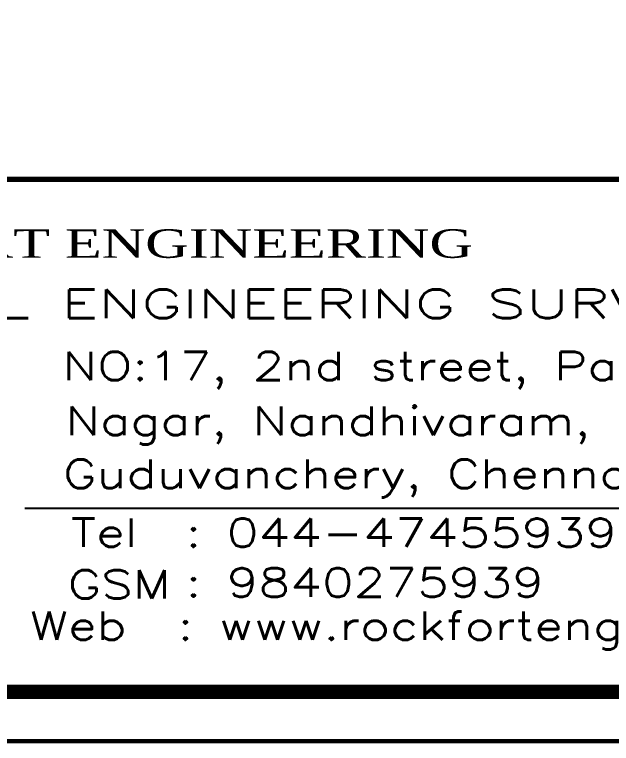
# Model space of a CAD drawing. Header units: metres. Extents: x 420822 to 421453, y 1458172 to 1458620.
# Drawn here: x 421395.03 to 421426.48, y 1458172.28 to 1458210.67 of the extents above; entities that cross this region are included whole.
import ezdxf

# ---------------------------------------------------------------- set-up
doc = ezdxf.new("R2010")
doc.units = ezdxf.units.M
doc.header["$MEASUREMENT"] = 0
doc.layers.add('TITLE', color=86, linetype='CONTINUOUS')
doc.layers.add('TITLE1', color=222, linetype='CONTINUOUS')
doc.styles.add('DU', font='dutcheb.ttf', dxfattribs={"width": 1.1})
doc.styles.add('ROMANS', font='romans')

msp = doc.modelspace()

# ---------------------------------------------------------------- linework, layer by layer
at = {"layer": 'TITLE', "color": 8, "const_width": 0.2297}
msp.add_lwpolyline([(420822.3963, 1458172.3963), (421453.1463, 1458172.3963), (421453.1463, 1458620.1463), (420822.3963, 1458620.1463)], close=True, dxfattribs=at)
at = {"layer": 'TITLE', "color": 12, "const_width": 0.75}
msp.add_lwpolyline([(420825, 1458175), (421450.5426, 1458175), (421450.5426, 1458617.5426), (420825, 1458617.5426)], close=True, dxfattribs=at)
at = {"layer": 'TITLE1', "color": 4}
msp.add_line((421395.5695, 1458184.6803, 135.5594), (421430.655, 1458184.6803, 135.5594), dxfattribs=at)
at = {"layer": 'TITLE1', "color": 190, "const_width": 0.2727, "elevation": 135.5594}
msp.add_lwpolyline([(421373.9678, 1458201.9933), (421450.5426, 1458201.9933)], dxfattribs=at)

# ---------------------------------------------------------------- texts
at = {"layer": 'TITLE1', "color": 5, "style": 'DU', "width": 1.4}
msp.add_text('ROCKFORT ENGINEERING', height=1.5, dxfattribs=at).set_placement((421379.9761, 1458197.8629, 135.5594))
at = {"layer": 'TITLE1', "style": 'ROMANS'}
for s, width, p in [('CIVIL ENGINEERING SURVEY', 1.6, (421388.4514, 1458194.6892, 135.5594)), ('NO:17, 2nd street, Parameshwari', 1.3, (421397.5529, 1458191.4111, 135.5594)), ('Nagar, Nandhivaram,', 1.3, (421397.7094, 1458188.5215, 135.5594)), ('Guduvanchery, Chennai: 603202.', 1.3, (421397.592, 1458185.7328, 135.5594)), ('Tel    ', 1.3, (421397.9983, 1458182.6325, 135.5594)), (': 044-47455939', 1.3, (421404.0432, 1458182.6325, 135.5594)), ('GSM', 1.3, (421397.8422, 1458179.9139, 135.5594)), (': 9840275939', 1.3, (421404.0432, 1458180.0084, 135.5594)), ('Web  : www.rockfortengineering.in', 1.3, (421395.8473, 1458177.7329, 135.5594))]:
    msp.add_text(s, height=1.5, dxfattribs=dict(at, width=width)).set_placement(p)

doc.saveas('drawing.dxf')
